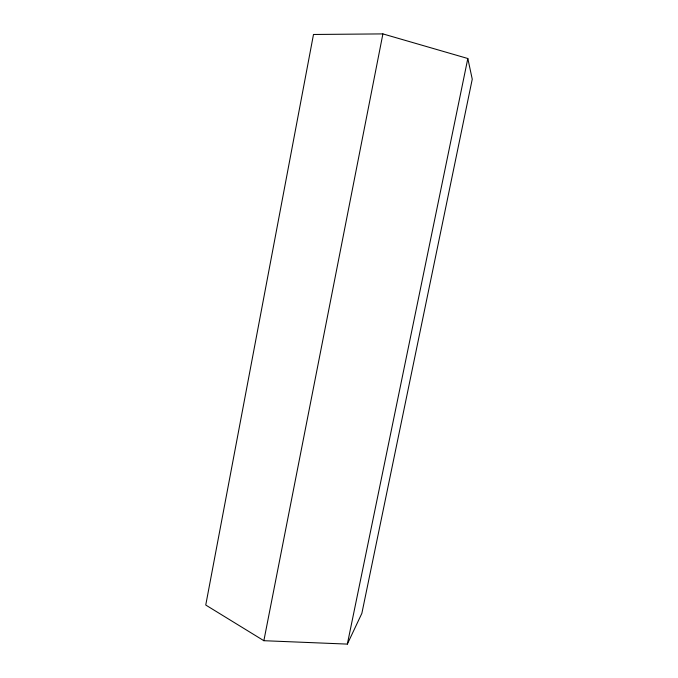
<?xml version="1.0" encoding="UTF-8"?>
<svg xmlns="http://www.w3.org/2000/svg" width="678" height="678" viewBox="0 0 678 678"><rect width="100%" height="100%" fill="white"/><g stroke="black" fill="none" stroke-linecap="round" stroke-linejoin="round"><path stroke-width="1.02" d="M263.861 640.702L382.901 33.9L467.82 58.511L472.252 79.19L361.857 613.37L347.348 644.1L263.861 640.702L205.748 605.039L313.49 34.476L382.901 33.9M347.348 644.1L467.82 58.511"/></g></svg>
